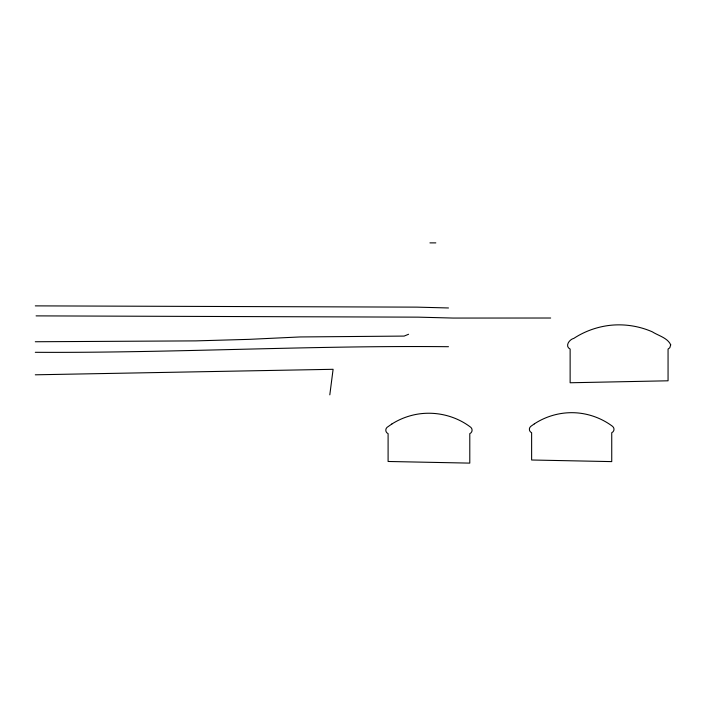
<?xml version="1.0" encoding="UTF-8"?>
<svg xmlns="http://www.w3.org/2000/svg" width="706" height="706" viewBox="0 0 706 706"><rect width="100%" height="100%" fill="white"/><g stroke="black" fill="none" stroke-linecap="round" stroke-linejoin="round"><path stroke-width="1.06" d="M329.808 394.857L333.1 369.3L35.3 374.807M391.874 423.988L387.012 427.386A3.768 3.768 0 0 0 388.097 433.643L388.097 461.477L469.79 463.118L469.79 433.643A3.768 3.768 0 0 0 470.911 427.421C453.905 414.263 430.642 409.886 409.992 415.869A69.144 69.144 0 0 0 391.874 423.988M408.58 334.265L404.132 336.082L300.05 336.947L249.156 339.348L195.844 340.883L35.3 341.748M35.3 352.303C173.067 353.106 310.711 345.287 448.478 346.708M429.936 242.882L435.823 242.882M550.654 318.018L453.19 318.062L418.314 317.153L36.085 315.882M35.3 305.875L416.893 307.136L448.486 307.966M670.7 344.819L669.817 347.723L668.061 349.073L668.061 380.799L570.13 382.767L570.13 349.073C564.456 346.231 569.389 339.365 573.863 338.359C584.603 331.317 596.985 326.878 609.728 325.369C624.166 323.736 638.983 325.987 652.291 331.82C658.301 335.668 667.602 337.856 670.7 344.819M534.336 423.874L530.859 426.318A3.698 3.698 0 0 0 531.627 432.707L531.627 460.003L611.74 461.609L611.74 432.707A3.689 3.689 0 0 0 612.543 426.345C602.253 418.596 589.748 413.892 576.908 412.878A67.697 67.697 0 0 0 564.032 413.116C553.478 414.351 543.214 418.023 534.336 423.874"/></g></svg>
